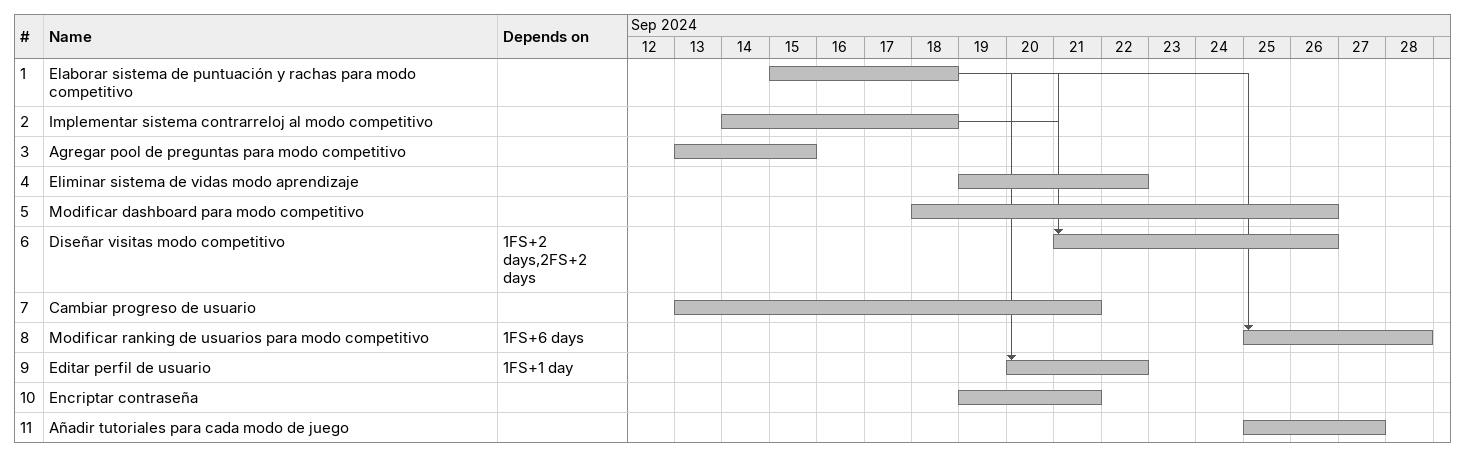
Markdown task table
| ID | Task | Start | Finish | Predecessors |
|---|---|---|---|---|
| 1 | Elaborar sistema de puntuación y rachas para modo competitivo | 2024-09-15 | 2024-09-18 |  |
| 2 | Implementar sistema contrarreloj al modo competitivo | 2024-09-14 | 2024-09-18 |  |
| 3 | Agregar pool de preguntas para modo competitivo | 2024-09-13 | 2024-09-15 |  |
| 4 | Eliminar sistema de vidas modo aprendizaje | 2024-09-19 | 2024-09-22 |  |
| 5 | Modificar dashboard para modo competitivo | 2024-09-18 | 2024-09-26 |  |
| 6 | Diseñar visitas modo competitivo | 2024-09-21 | 2024-09-26 | 1FS+2d, 2FS+2d |
| 7 | Cambiar progreso de usuario | 2024-09-13 | 2024-09-21 |  |
| 8 | Modificar ranking de usuarios para modo competitivo | 2024-09-25 | 2024-09-28 | 1FS+6d |
| 9 | Editar perfil de usuario | 2024-09-20 | 2024-09-22 | 1FS+1d |
| 10 | Encriptar contraseña | 2024-09-19 | 2024-09-21 |  |
| 11 | Añadir tutoriales para cada modo de juego | 2024-09-25 | 2024-09-27 |  |
